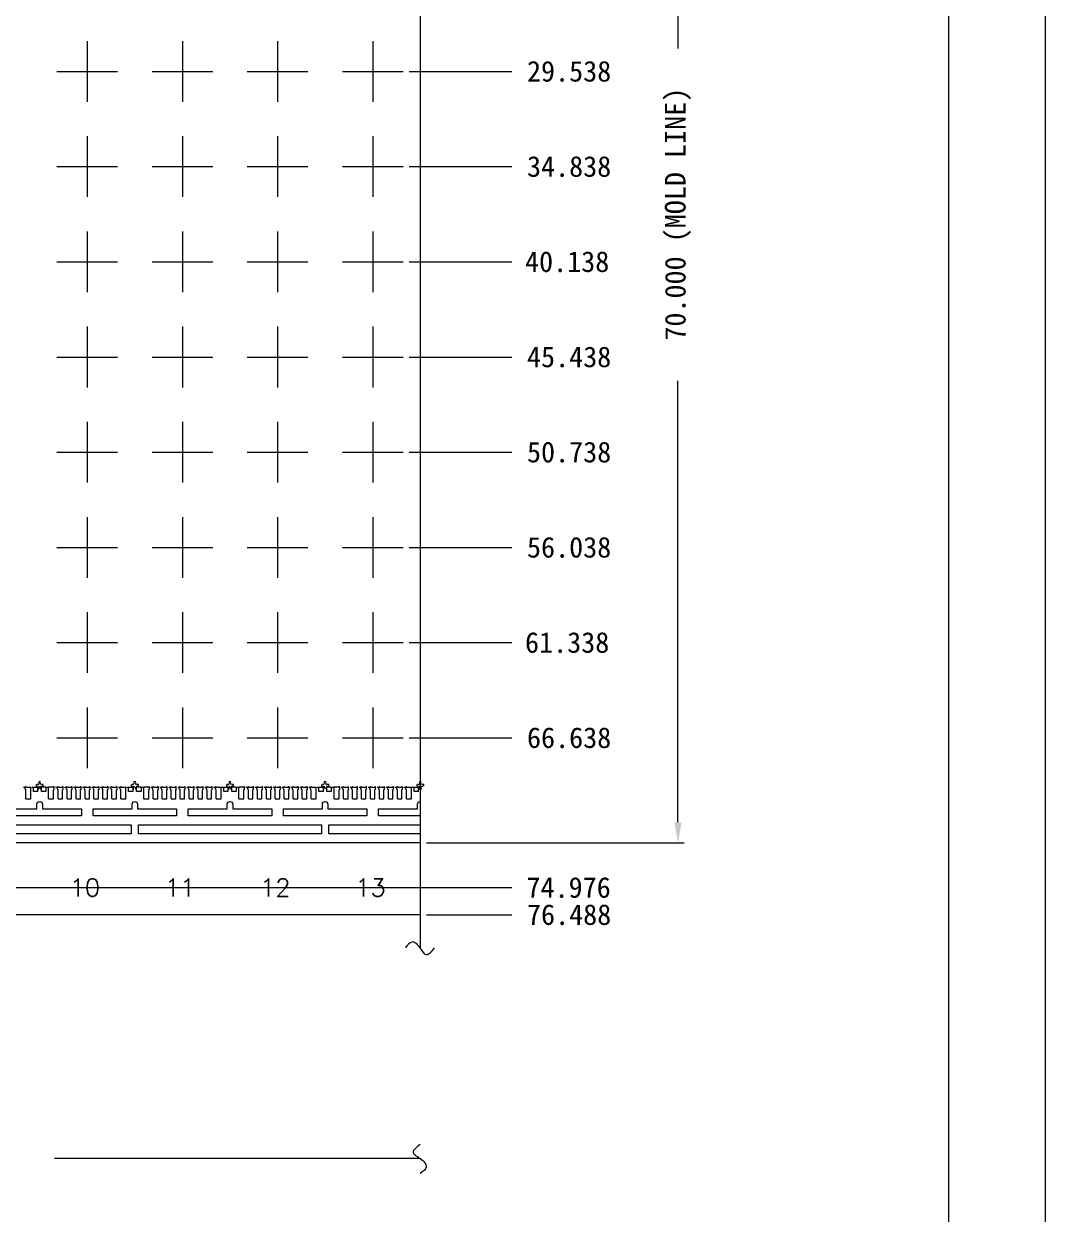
# Model space of a CAD drawing. Extents: x -6879 to 1236, y -1283 to -95.
# Drawn here: x -6740.9 to -6684, y -1161.2 to -1095 of the extents above; entities that cross this region are included whole.
import ezdxf

# ---------------------------------------------------------------- set-up
doc = ezdxf.new("R2010")
doc.units = 0
doc.header["$LTSCALE"] = 5
doc.header["$MEASUREMENT"] = 0
for name, pattern in [('0', [0]), ('CENTER', [2, 1.25, -0.25, 0.25, -0.25]), ('HIDDEN', [0.375, 0.25, -0.125])]:
    doc.linetypes.add(name, pattern=pattern)
for name, color, linetype in [('1', 7, 'CONTINUOUS'), ('1D', 4, 'CONTINUOUS'), ('\\M+5B1EA\\M+5D7A2', 4, '0'), ('\\M+5CDBC\\M+5B2E31\\M+5CAB5\\M+5CCE5', 7, 'CONTINUOUS')]:
    doc.layers.add(name, color=color, linetype=linetype)
doc.layers.add('center', color=1, linetype='CONTINUOUS', lineweight=18)
doc.styles.add('\\M+5CBCE\\M+5CCE5', font='SimSun.ttf')

msp = doc.modelspace()

# ---------------------------------------------------------------- linework, layer by layer
at = {"layer": '1', "lineweight": 5}
for p, q in [((-6740.8289, -1137.5635, -0.0291), (-6740.8289, -1137.4585, -0.0291)), ((-6740.8289, -1137.5635, -0.0291), (-6740.7939, -1137.6135, -0.0291)), ((-6740.7789, -1137.4585, -0.0291), (-6740.5139, -1137.4585, -0.0291)), ((-6740.5139, -1138.1135, -0.0291), (-6740.5139, -1137.4585, -0.0291)), ((-6740.3639, -1137.4585, -0.0291), (-6740.1139, -1137.4585, -0.0291)), ((-6740.1139, -1137.7085, -0.0291), (-6740.1139, -1137.4585, -0.0291)), ((-6739.9239, -1137.7085, -0.0291), (-6739.9239, -1137.4585, -0.0291)), ((-6739.6739, -1137.4585, -0.0291), (-6739.9239, -1137.4585, -0.0291)), ((-6739.5239, -1138.1135, -0.0291), (-6739.5239, -1137.4585, -0.0291)), ((-6739.2589, -1137.4585, -0.0291), (-6739.5239, -1137.4585, -0.0291)), ((-6739.2089, -1137.5635, -0.0291), (-6739.2439, -1137.6135, -0.0291)), ((-6739.2089, -1137.5635, -0.0291), (-6739.2089, -1137.4585, -0.0291)), ((-6739.0289, -1137.5635, -0.0291), (-6739.0289, -1137.4585, -0.0291)), ((-6739.0289, -1137.5635, -0.0291), (-6738.9939, -1137.6135, -0.0291)), ((-6738.9789, -1137.4585, -0.0291), (-6738.7589, -1137.4585, -0.0291)), ((-6738.7089, -1137.5635, -0.0291), (-6738.7439, -1137.6135, -0.0291)), ((-6738.7089, -1137.5635, -0.0291), (-6738.7089, -1137.4585, -0.0291)), ((-6738.5289, -1137.5635, -0.0291), (-6738.5289, -1137.4585, -0.0291)), ((-6738.5289, -1137.5635, -0.0291), (-6738.4939, -1137.6135, -0.0291)), ((-6738.4789, -1137.4585, -0.0291), (-6738.2589, -1137.4585, -0.0291)), ((-6738.2089, -1137.5635, -0.0291), (-6738.2439, -1137.6135, -0.0291)), ((-6738.2089, -1137.5635, -0.0291), (-6738.2089, -1137.4585, -0.0291)), ((-6738.0289, -1137.5635, -0.0291), (-6738.0289, -1137.4585, -0.0291)), ((-6738.0289, -1137.5635, -0.0291), (-6737.9939, -1137.6135, -0.0291)), ((-6737.9789, -1137.4585, -0.0291), (-6737.7589, -1137.4585, -0.0291)), ((-6737.7089, -1137.5635, -0.0291), (-6737.7439, -1137.6135, -0.0291)), ((-6737.7089, -1137.5635, -0.0291), (-6737.7089, -1137.4585, -0.0291)), ((-6737.5289, -1137.5635, -0.0291), (-6737.5289, -1137.4585, -0.0291)), ((-6737.5289, -1137.5635, -0.0291), (-6737.4939, -1137.6135, -0.0291)), ((-6737.4789, -1137.4585, -0.0291), (-6737.2589, -1137.4585, -0.0291)), ((-6737.2089, -1137.5635, -0.0291), (-6737.2439, -1137.6135, -0.0291)), ((-6737.2089, -1137.5635, -0.0291), (-6737.2089, -1137.4585, -0.0291)), ((-6737.0289, -1137.5635, -0.0291), (-6737.0289, -1137.4585, -0.0291)), ((-6737.0289, -1137.5635, -0.0291), (-6736.9939, -1137.6135, -0.0291)), ((-6736.9789, -1137.4585, -0.0291), (-6736.7589, -1137.4585, -0.0291)), ((-6736.7089, -1137.5635, -0.0291), (-6736.7439, -1137.6135, -0.0291)), ((-6736.7089, -1137.5635, -0.0291), (-6736.7089, -1137.4585, -0.0291)), ((-6736.5289, -1137.5635, -0.0291), (-6736.5289, -1137.4585, -0.0291)), ((-6736.5289, -1137.5635, -0.0291), (-6736.4939, -1137.6135, -0.0291)), ((-6736.4789, -1137.4585, -0.0291), (-6736.2589, -1137.4585, -0.0291)), ((-6736.2089, -1137.5635, -0.0291), (-6736.2439, -1137.6135, -0.0291)), ((-6736.2089, -1137.5635, -0.0291), (-6736.2089, -1137.4585, -0.0291)), ((-6736.0289, -1137.5635, -0.0291), (-6736.0289, -1137.4585, -0.0291)), ((-6736.0289, -1137.5635, -0.0291), (-6735.9939, -1137.6135, -0.0291)), ((-6735.9789, -1137.4585, -0.0291), (-6735.7589, -1137.4585, -0.0291)), ((-6735.7089, -1137.5635, -0.0291), (-6735.7439, -1137.6135, -0.0291)), ((-6735.7089, -1137.5635, -0.0291), (-6735.7089, -1137.4585, -0.0291)), ((-6735.5289, -1137.5635, -0.0291), (-6735.5289, -1137.4585, -0.0291)), ((-6735.5289, -1137.5635, -0.0291), (-6735.4939, -1137.6135, -0.0291)), ((-6735.4789, -1137.4585, -0.0291), (-6735.2139, -1137.4585, -0.0291)), ((-6735.2139, -1138.1135, -0.0291), (-6735.2139, -1137.4585, -0.0291)), ((-6735.0639, -1137.4585, -0.0291), (-6734.8139, -1137.4585, -0.0291)), ((-6734.8139, -1137.7085, -0.0291), (-6734.8139, -1137.4585, -0.0291)), ((-6734.6239, -1137.7085, -0.0291), (-6734.6239, -1137.4585, -0.0291)), ((-6734.3739, -1137.4585, -0.0291), (-6734.6239, -1137.4585, -0.0291)), ((-6734.2239, -1138.1135, -0.0291), (-6734.2239, -1137.4585, -0.0291)), ((-6733.9589, -1137.4585, -0.0291), (-6734.2239, -1137.4585, -0.0291)), ((-6733.9089, -1137.5635, -0.0291), (-6733.9439, -1137.6135, -0.0291)), ((-6733.9089, -1137.5635, -0.0291), (-6733.9089, -1137.4585, -0.0291)), ((-6733.7289, -1137.5635, -0.0291), (-6733.7289, -1137.4585, -0.0291)), ((-6733.7289, -1137.5635, -0.0291), (-6733.6939, -1137.6135, -0.0291)), ((-6733.6789, -1137.4585, -0.0291), (-6733.4589, -1137.4585, -0.0291)), ((-6733.4089, -1137.5635, -0.0291), (-6733.4439, -1137.6135, -0.0291)), ((-6733.4089, -1137.5635, -0.0291), (-6733.4089, -1137.4585, -0.0291)), ((-6733.2289, -1137.5635, -0.0291), (-6733.2289, -1137.4585, -0.0291)), ((-6733.2289, -1137.5635, -0.0291), (-6733.1939, -1137.6135, -0.0291)), ((-6733.1789, -1137.4585, -0.0291), (-6732.9589, -1137.4585, -0.0291)), ((-6732.9089, -1137.5635, -0.0291), (-6732.9439, -1137.6135, -0.0291)), ((-6732.9089, -1137.5635, -0.0291), (-6732.9089, -1137.4585, -0.0291)), ((-6732.7289, -1137.5635, -0.0291), (-6732.7289, -1137.4585, -0.0291)), ((-6732.7289, -1137.5635, -0.0291), (-6732.6939, -1137.6135, -0.0291)), ((-6732.6789, -1137.4585, -0.0291), (-6732.4589, -1137.4585, -0.0291)), ((-6732.4089, -1137.5635, -0.0291), (-6732.4439, -1137.6135, -0.0291)), ((-6732.4089, -1137.5635, -0.0291), (-6732.4089, -1137.4585, -0.0291)), ((-6732.2289, -1137.5635, -0.0291), (-6732.2289, -1137.4585, -0.0291)), ((-6732.2289, -1137.5635, -0.0291), (-6732.1939, -1137.6135, -0.0291)), ((-6732.1789, -1137.4585, -0.0291), (-6731.9589, -1137.4585, -0.0291)), ((-6731.9089, -1137.5635, -0.0291), (-6731.9439, -1137.6135, -0.0291)), ((-6731.9089, -1137.5635, -0.0291), (-6731.9089, -1137.4585, -0.0291)), ((-6731.7289, -1137.5635, -0.0291), (-6731.7289, -1137.4585, -0.0291)), ((-6731.7289, -1137.5635, -0.0291), (-6731.6939, -1137.6135, -0.0291)), ((-6731.6789, -1137.4585, -0.0291), (-6731.4589, -1137.4585, -0.0291)), ((-6731.4089, -1137.5635, -0.0291), (-6731.4439, -1137.6135, -0.0291)), ((-6731.4089, -1137.5635, -0.0291), (-6731.4089, -1137.4585, -0.0291)), ((-6731.2289, -1137.5635, -0.0291), (-6731.2289, -1137.4585, -0.0291)), ((-6731.2289, -1137.5635, -0.0291), (-6731.1939, -1137.6135, -0.0291)), ((-6731.1789, -1137.4585, -0.0291), (-6730.9589, -1137.4585, -0.0291)), ((-6730.9089, -1137.5635, -0.0291), (-6730.9439, -1137.6135, -0.0291)), ((-6730.9089, -1137.5635, -0.0291), (-6730.9089, -1137.4585, -0.0291)), ((-6730.7289, -1137.5635, -0.0291), (-6730.7289, -1137.4585, -0.0291)), ((-6730.7289, -1137.5635, -0.0291), (-6730.6939, -1137.6135, -0.0291)), ((-6730.6789, -1137.4585, -0.0291), (-6730.4589, -1137.4585, -0.0291)), ((-6730.4089, -1137.5635, -0.0291), (-6730.4439, -1137.6135, -0.0291)), ((-6730.4089, -1137.5635, -0.0291), (-6730.4089, -1137.4585, -0.0291)), ((-6730.2289, -1137.5635, -0.0291), (-6730.2289, -1137.4585, -0.0291)), ((-6730.2289, -1137.5635, -0.0291), (-6730.1939, -1137.6135, -0.0291)), ((-6730.1789, -1137.4585, -0.0291), (-6729.9139, -1137.4585, -0.0291)), ((-6729.9139, -1138.1135, -0.0291), (-6729.9139, -1137.4585, -0.0291)), ((-6729.7639, -1137.4585, -0.0291), (-6729.5139, -1137.4585, -0.0291)), ((-6729.5139, -1137.7085, -0.0291), (-6729.5139, -1137.4585, -0.0291)), ((-6729.3239, -1137.7085, -0.0291), (-6729.3239, -1137.4585, -0.0291)), ((-6729.0739, -1137.4585, -0.0291), (-6729.3239, -1137.4585, -0.0291)), ((-6728.9239, -1138.1135, -0.0291), (-6728.9239, -1137.4585, -0.0291)), ((-6728.6589, -1137.4585, -0.0291), (-6728.9239, -1137.4585, -0.0291)), ((-6728.6089, -1137.5635, -0.0291), (-6728.6439, -1137.6135, -0.0291)), ((-6728.6089, -1137.5635, -0.0291), (-6728.6089, -1137.4585, -0.0291)), ((-6728.4289, -1137.5635, -0.0291), (-6728.4289, -1137.4585, -0.0291)), ((-6728.4289, -1137.5635, -0.0291), (-6728.3939, -1137.6135, -0.0291)), ((-6728.3789, -1137.4585, -0.0291), (-6728.1589, -1137.4585, -0.0291)), ((-6728.1089, -1137.5635, -0.0291), (-6728.1439, -1137.6135, -0.0291)), ((-6728.1089, -1137.5635, -0.0291), (-6728.1089, -1137.4585, -0.0291)), ((-6727.9289, -1137.5635, -0.0291), (-6727.9289, -1137.4585, -0.0291)), ((-6727.9289, -1137.5635, -0.0291), (-6727.8939, -1137.6135, -0.0291)), ((-6727.8789, -1137.4585, -0.0291), (-6727.6589, -1137.4585, -0.0291)), ((-6727.6089, -1137.5635, -0.0291), (-6727.6439, -1137.6135, -0.0291)), ((-6727.6089, -1137.5635, -0.0291), (-6727.6089, -1137.4585, -0.0291)), ((-6727.4289, -1137.5635, -0.0291), (-6727.4289, -1137.4585, -0.0291)), ((-6727.4289, -1137.5635, -0.0291), (-6727.3939, -1137.6135, -0.0291)), ((-6727.3789, -1137.4585, -0.0291), (-6727.1589, -1137.4585, -0.0291)), ((-6727.1089, -1137.5635, -0.0291), (-6727.1439, -1137.6135, -0.0291)), ((-6727.1089, -1137.5635, -0.0291), (-6727.1089, -1137.4585, -0.0291)), ((-6726.9289, -1137.5635, -0.0291), (-6726.9289, -1137.4585, -0.0291)), ((-6726.9289, -1137.5635, -0.0291), (-6726.8939, -1137.6135, -0.0291)), ((-6726.8789, -1137.4585, -0.0291), (-6726.6589, -1137.4585, -0.0291)), ((-6726.6089, -1137.5635, -0.0291), (-6726.6439, -1137.6135, -0.0291)), ((-6726.6089, -1137.5635, -0.0291), (-6726.6089, -1137.4585, -0.0291)), ((-6726.4289, -1137.5635, -0.0291), (-6726.4289, -1137.4585, -0.0291)), ((-6726.4289, -1137.5635, -0.0291), (-6726.3939, -1137.6135, -0.0291)), ((-6726.3789, -1137.4585, -0.0291), (-6726.1589, -1137.4585, -0.0291)), ((-6726.1089, -1137.5635, -0.0291), (-6726.1439, -1137.6135, -0.0291)), ((-6726.1089, -1137.5635, -0.0291), (-6726.1089, -1137.4585, -0.0291)), ((-6725.9289, -1137.5635, -0.0291), (-6725.9289, -1137.4585, -0.0291)), ((-6725.9289, -1137.5635, -0.0291), (-6725.8939, -1137.6135, -0.0291)), ((-6725.8789, -1137.4585, -0.0291), (-6725.6589, -1137.4585, -0.0291)), ((-6725.6089, -1137.5635, -0.0291), (-6725.6439, -1137.6135, -0.0291)), ((-6725.6089, -1137.5635, -0.0291), (-6725.6089, -1137.4585, -0.0291)), ((-6725.4289, -1137.5635, -0.0291), (-6725.4289, -1137.4585, -0.0291)), ((-6725.4289, -1137.5635, -0.0291), (-6725.3939, -1137.6135, -0.0291)), ((-6725.3789, -1137.4585, -0.0291), (-6725.1589, -1137.4585, -0.0291)), ((-6725.1089, -1137.5635, -0.0291), (-6725.1439, -1137.6135, -0.0291)), ((-6725.1089, -1137.5635, -0.0291), (-6725.1089, -1137.4585, -0.0291)), ((-6724.9289, -1137.5635, -0.0291), (-6724.9289, -1137.4585, -0.0291)), ((-6724.9289, -1137.5635, -0.0291), (-6724.8939, -1137.6135, -0.0291)), ((-6724.8789, -1137.4585, -0.0291), (-6724.6139, -1137.4585, -0.0291)), ((-6724.6139, -1138.1135, -0.0291), (-6724.6139, -1137.4585, -0.0291)), ((-6724.4639, -1137.4585, -0.0291), (-6724.2139, -1137.4585, -0.0291)), ((-6724.2139, -1137.7085, -0.0291), (-6724.2139, -1137.4585, -0.0291)), ((-6724.0239, -1137.7085, -0.0291), (-6724.0239, -1137.4585, -0.0291)), ((-6723.7739, -1137.4585, -0.0291), (-6724.0239, -1137.4585, -0.0291)), ((-6723.6239, -1138.1135, -0.0291), (-6723.6239, -1137.4585, -0.0291)), ((-6723.3589, -1137.4585, -0.0291), (-6723.6239, -1137.4585, -0.0291)), ((-6723.3089, -1137.5635, -0.0291), (-6723.3439, -1137.6135, -0.0291)), ((-6723.3089, -1137.5635, -0.0291), (-6723.3089, -1137.4585, -0.0291)), ((-6723.1289, -1137.5635, -0.0291), (-6723.1289, -1137.4585, -0.0291)), ((-6723.1289, -1137.5635, -0.0291), (-6723.0939, -1137.6135, -0.0291)), ((-6723.0789, -1137.4585, -0.0291), (-6722.8589, -1137.4585, -0.0291)), ((-6722.8089, -1137.5635, -0.0291), (-6722.8439, -1137.6135, -0.0291)), ((-6722.8089, -1137.5635, -0.0291), (-6722.8089, -1137.4585, -0.0291)), ((-6722.6289, -1137.5635, -0.0291), (-6722.6289, -1137.4585, -0.0291)), ((-6722.6289, -1137.5635, -0.0291), (-6722.5939, -1137.6135, -0.0291)), ((-6722.5789, -1137.4585, -0.0291), (-6722.3589, -1137.4585, -0.0291)), ((-6722.3089, -1137.5635, -0.0291), (-6722.3439, -1137.6135, -0.0291)), ((-6722.3089, -1137.5635, -0.0291), (-6722.3089, -1137.4585, -0.0291)), ((-6722.1289, -1137.5635, -0.0291), (-6722.1289, -1137.4585, -0.0291)), ((-6722.1289, -1137.5635, -0.0291), (-6722.0939, -1137.6135, -0.0291)), ((-6722.0789, -1137.4585, -0.0291), (-6721.8589, -1137.4585, -0.0291)), ((-6721.8089, -1137.5635, -0.0291), (-6721.8439, -1137.6135, -0.0291)), ((-6721.8089, -1137.5635, -0.0291), (-6721.8089, -1137.4585, -0.0291)), ((-6721.6289, -1137.5635, -0.0291), (-6721.6289, -1137.4585, -0.0291)), ((-6721.6289, -1137.5635, -0.0291), (-6721.5939, -1137.6135, -0.0291)), ((-6721.5789, -1137.4585, -0.0291), (-6721.3589, -1137.4585, -0.0291)), ((-6721.3089, -1137.5635, -0.0291), (-6721.3439, -1137.6135, -0.0291)), ((-6721.3089, -1137.5635, -0.0291), (-6721.3089, -1137.4585, -0.0291)), ((-6721.1289, -1137.5635, -0.0291), (-6721.1289, -1137.4585, -0.0291)), ((-6721.1289, -1137.5635, -0.0291), (-6721.0939, -1137.6135, -0.0291)), ((-6721.0789, -1137.4585, -0.0291), (-6720.8589, -1137.4585, -0.0291)), ((-6720.8089, -1137.5635, -0.0291), (-6720.8439, -1137.6135, -0.0291)), ((-6720.8089, -1137.5635, -0.0291), (-6720.8089, -1137.4585, -0.0291)), ((-6720.6289, -1137.5635, -0.0291), (-6720.6289, -1137.4585, -0.0291)), ((-6720.6289, -1137.5635, -0.0291), (-6720.5939, -1137.6135, -0.0291)), ((-6720.5789, -1137.4585, -0.0291), (-6720.3589, -1137.4585, -0.0291)), ((-6720.3089, -1137.5635, -0.0291), (-6720.3439, -1137.6135, -0.0291)), ((-6720.3089, -1137.5635, -0.0291), (-6720.3089, -1137.4585, -0.0291)), ((-6720.1289, -1137.5635, -0.0291), (-6720.1289, -1137.4585, -0.0291)), ((-6720.1289, -1137.5635, -0.0291), (-6720.0939, -1137.6135, -0.0291)), ((-6720.0789, -1137.4585, -0.0291), (-6719.8589, -1137.4585, -0.0291)), ((-6719.8089, -1137.5635, -0.0291), (-6719.8439, -1137.6135, -0.0291)), ((-6719.8089, -1137.5635, -0.0291), (-6719.8089, -1137.4585, -0.0291)), ((-6719.6289, -1137.5635, -0.0291), (-6719.6289, -1137.4585, -0.0291)), ((-6719.6289, -1137.5635, -0.0291), (-6719.5939, -1137.6135, -0.0291)), ((-6719.5789, -1137.4585, -0.0291), (-6719.3139, -1137.4585, -0.0291)), ((-6719.3139, -1138.1135, -0.0291), (-6719.3139, -1137.4585, -0.0291)), ((-6719.1639, -1137.4585, -0.0291), (-6718.9139, -1137.4585, -0.0291)), ((-6718.9139, -1137.7085, -0.0291), (-6718.9139, -1137.4585, -0.0291))]:
    msp.add_line(p, q, dxfattribs=at)
at = {"layer": '1', "color": 7, "lineweight": 5}
for p, q in [((-6740.7939, -1138.1135, -0.0291), (-6740.7939, -1137.6135, -0.0291)), ((-6739.2439, -1138.1135, -0.0291), (-6739.2439, -1137.6135, -0.0291)), ((-6738.9939, -1138.1135, -0.0291), (-6738.9939, -1137.6135, -0.0291)), ((-6738.7439, -1138.1135, -0.0291), (-6738.7439, -1137.6135, -0.0291)), ((-6738.4939, -1138.1135, -0.0291), (-6738.4939, -1137.6135, -0.0291)), ((-6738.2439, -1138.1135, -0.0291), (-6738.2439, -1137.6135, -0.0291)), ((-6737.9939, -1138.1135, -0.0291), (-6737.9939, -1137.6135, -0.0291)), ((-6737.7439, -1138.1135, -0.0291), (-6737.7439, -1137.6135, -0.0291)), ((-6737.4939, -1138.1135, -0.0291), (-6737.4939, -1137.6135, -0.0291)), ((-6737.2439, -1138.1135, -0.0291), (-6737.2439, -1137.6135, -0.0291)), ((-6736.9939, -1138.1135, -0.0291), (-6736.9939, -1137.6135, -0.0291)), ((-6736.7439, -1138.1135, -0.0291), (-6736.7439, -1137.6135, -0.0291)), ((-6736.4939, -1138.1135, -0.0291), (-6736.4939, -1137.6135, -0.0291)), ((-6736.2439, -1138.1135, -0.0291), (-6736.2439, -1137.6135, -0.0291)), ((-6735.9939, -1138.1135, -0.0291), (-6735.9939, -1137.6135, -0.0291)), ((-6735.7439, -1138.1135, -0.0291), (-6735.7439, -1137.6135, -0.0291)), ((-6735.4939, -1138.1135, -0.0291), (-6735.4939, -1137.6135, -0.0291)), ((-6733.9439, -1138.1135, -0.0291), (-6733.9439, -1137.6135, -0.0291)), ((-6733.6939, -1138.1135, -0.0291), (-6733.6939, -1137.6135, -0.0291)), ((-6733.4439, -1138.1135, -0.0291), (-6733.4439, -1137.6135, -0.0291)), ((-6733.1939, -1138.1135, -0.0291), (-6733.1939, -1137.6135, -0.0291)), ((-6732.9439, -1138.1135, -0.0291), (-6732.9439, -1137.6135, -0.0291)), ((-6732.6939, -1138.1135, -0.0291), (-6732.6939, -1137.6135, -0.0291)), ((-6732.4439, -1138.1135, -0.0291), (-6732.4439, -1137.6135, -0.0291)), ((-6732.1939, -1138.1135, -0.0291), (-6732.1939, -1137.6135, -0.0291)), ((-6731.9439, -1138.1135, -0.0291), (-6731.9439, -1137.6135, -0.0291)), ((-6731.6939, -1138.1135, -0.0291), (-6731.6939, -1137.6135, -0.0291)), ((-6731.4439, -1138.1135, -0.0291), (-6731.4439, -1137.6135, -0.0291)), ((-6731.1939, -1138.1135, -0.0291), (-6731.1939, -1137.6135, -0.0291)), ((-6730.9439, -1138.1135, -0.0291), (-6730.9439, -1137.6135, -0.0291)), ((-6730.6939, -1138.1135, -0.0291), (-6730.6939, -1137.6135, -0.0291)), ((-6730.4439, -1138.1135, -0.0291), (-6730.4439, -1137.6135, -0.0291)), ((-6730.1939, -1138.1135, -0.0291), (-6730.1939, -1137.6135, -0.0291)), ((-6728.6439, -1138.1135, -0.0291), (-6728.6439, -1137.6135, -0.0291)), ((-6728.3939, -1138.1135, -0.0291), (-6728.3939, -1137.6135, -0.0291)), ((-6728.1439, -1138.1135, -0.0291), (-6728.1439, -1137.6135, -0.0291)), ((-6727.8939, -1138.1135, -0.0291), (-6727.8939, -1137.6135, -0.0291)), ((-6727.6439, -1138.1135, -0.0291), (-6727.6439, -1137.6135, -0.0291)), ((-6727.3939, -1138.1135, -0.0291), (-6727.3939, -1137.6135, -0.0291)), ((-6727.1439, -1138.1135, -0.0291), (-6727.1439, -1137.6135, -0.0291)), ((-6726.8939, -1138.1135, -0.0291), (-6726.8939, -1137.6135, -0.0291)), ((-6726.6439, -1138.1135, -0.0291), (-6726.6439, -1137.6135, -0.0291)), ((-6726.3939, -1138.1135, -0.0291), (-6726.3939, -1137.6135, -0.0291)), ((-6726.1439, -1138.1135, -0.0291), (-6726.1439, -1137.6135, -0.0291)), ((-6725.8939, -1138.1135, -0.0291), (-6725.8939, -1137.6135, -0.0291)), ((-6725.6439, -1138.1135, -0.0291), (-6725.6439, -1137.6135, -0.0291)), ((-6725.3939, -1138.1135, -0.0291), (-6725.3939, -1137.6135, -0.0291)), ((-6725.1439, -1138.1135, -0.0291), (-6725.1439, -1137.6135, -0.0291)), ((-6724.8939, -1138.1135, -0.0291), (-6724.8939, -1137.6135, -0.0291)), ((-6723.3439, -1138.1135, -0.0291), (-6723.3439, -1137.6135, -0.0291)), ((-6723.0939, -1138.1135, -0.0291), (-6723.0939, -1137.6135, -0.0291)), ((-6722.8439, -1138.1135, -0.0291), (-6722.8439, -1137.6135, -0.0291)), ((-6722.5939, -1138.1135, -0.0291), (-6722.5939, -1137.6135, -0.0291)), ((-6722.3439, -1138.1135, -0.0291), (-6722.3439, -1137.6135, -0.0291)), ((-6722.0939, -1138.1135, -0.0291), (-6722.0939, -1137.6135, -0.0291)), ((-6721.8439, -1138.1135, -0.0291), (-6721.8439, -1137.6135, -0.0291)), ((-6721.5939, -1138.1135, -0.0291), (-6721.5939, -1137.6135, -0.0291)), ((-6721.3439, -1138.1135, -0.0291), (-6721.3439, -1137.6135, -0.0291)), ((-6721.0939, -1138.1135, -0.0291), (-6721.0939, -1137.6135, -0.0291)), ((-6720.8439, -1138.1135, -0.0291), (-6720.8439, -1137.6135, -0.0291)), ((-6720.5939, -1138.1135, -0.0291), (-6720.5939, -1137.6135, -0.0291)), ((-6720.3439, -1138.1135, -0.0291), (-6720.3439, -1137.6135, -0.0291)), ((-6720.0939, -1138.1135, -0.0291), (-6720.0939, -1137.6135, -0.0291)), ((-6719.8439, -1138.1135, -0.0291), (-6719.8439, -1137.6135, -0.0291)), ((-6719.5939, -1138.1135, -0.0291), (-6719.5939, -1137.6135, -0.0291)), ((-6740.7939, -1138.1135, -0.0291), (-6740.5139, -1138.1135, -0.0291)), ((-6739.5239, -1138.1135, -0.0291), (-6739.2439, -1138.1135, -0.0291)), ((-6738.9939, -1138.1135, -0.0291), (-6738.7439, -1138.1135, -0.0291)), ((-6738.4939, -1138.1135, -0.0291), (-6738.2439, -1138.1135, -0.0291)), ((-6737.9939, -1138.1135, -0.0291), (-6737.7439, -1138.1135, -0.0291)), ((-6737.4939, -1138.1135, -0.0291), (-6737.2439, -1138.1135, -0.0291)), ((-6736.9939, -1138.1135, -0.0291), (-6736.7439, -1138.1135, -0.0291)), ((-6736.4939, -1138.1135, -0.0291), (-6736.2439, -1138.1135, -0.0291)), ((-6735.9939, -1138.1135, -0.0291), (-6735.7439, -1138.1135, -0.0291)), ((-6735.4939, -1138.1135, -0.0291), (-6735.2139, -1138.1135, -0.0291)), ((-6734.2239, -1138.1135, -0.0291), (-6733.9439, -1138.1135, -0.0291)), ((-6733.6939, -1138.1135, -0.0291), (-6733.4439, -1138.1135, -0.0291)), ((-6733.1939, -1138.1135, -0.0291), (-6732.9439, -1138.1135, -0.0291)), ((-6732.6939, -1138.1135, -0.0291), (-6732.4439, -1138.1135, -0.0291)), ((-6732.1939, -1138.1135, -0.0291), (-6731.9439, -1138.1135, -0.0291)), ((-6731.6939, -1138.1135, -0.0291), (-6731.4439, -1138.1135, -0.0291)), ((-6731.1939, -1138.1135, -0.0291), (-6730.9439, -1138.1135, -0.0291)), ((-6730.6939, -1138.1135, -0.0291), (-6730.4439, -1138.1135, -0.0291)), ((-6730.1939, -1138.1135, -0.0291), (-6729.9139, -1138.1135, -0.0291)), ((-6728.9239, -1138.1135, -0.0291), (-6728.6439, -1138.1135, -0.0291)), ((-6728.3939, -1138.1135, -0.0291), (-6728.1439, -1138.1135, -0.0291)), ((-6727.8939, -1138.1135, -0.0291), (-6727.6439, -1138.1135, -0.0291)), ((-6727.3939, -1138.1135, -0.0291), (-6727.1439, -1138.1135, -0.0291)), ((-6726.8939, -1138.1135, -0.0291), (-6726.6439, -1138.1135, -0.0291)), ((-6726.3939, -1138.1135, -0.0291), (-6726.1439, -1138.1135, -0.0291)), ((-6725.8939, -1138.1135, -0.0291), (-6725.6439, -1138.1135, -0.0291)), ((-6725.3939, -1138.1135, -0.0291), (-6725.1439, -1138.1135, -0.0291)), ((-6724.8939, -1138.1135, -0.0291), (-6724.6139, -1138.1135, -0.0291)), ((-6723.6239, -1138.1135, -0.0291), (-6723.3439, -1138.1135, -0.0291)), ((-6723.0939, -1138.1135, -0.0291), (-6722.8439, -1138.1135, -0.0291)), ((-6722.5939, -1138.1135, -0.0291), (-6722.3439, -1138.1135, -0.0291)), ((-6722.0939, -1138.1135, -0.0291), (-6721.8439, -1138.1135, -0.0291)), ((-6721.5939, -1138.1135, -0.0291), (-6721.3439, -1138.1135, -0.0291)), ((-6721.0939, -1138.1135, -0.0291), (-6720.8439, -1138.1135, -0.0291)), ((-6720.5939, -1138.1135, -0.0291), (-6720.3439, -1138.1135, -0.0291)), ((-6720.0939, -1138.1135, -0.0291), (-6719.8439, -1138.1135, -0.0291)), ((-6719.5939, -1138.1135, -0.0291), (-6719.3139, -1138.1135, -0.0291))]:
    msp.add_line(p, q, dxfattribs=at)
at = {"layer": '1', "color": 1, "lineweight": 5, "elevation": -0.0291}
msp.add_lwpolyline([(-6718.8189, -1144.5635), (-6794.3189, -1144.5635), (-6795.3189, -1143.5635), (-6795.3189, -1133.0635), (-6794.7189, -1133.0635, 0.4142136), (-6794.3189, -1132.6635), (-6794.3189, -1113.4635, 0.4142136), (-6794.7189, -1113.0635), (-6795.3189, -1113.0635), (-6795.3189, -1098.0635), (-6794.7189, -1098.0635, 0.4142136), (-6794.3189, -1097.6635), (-6794.3189, -1078.4635, 0.4142136), (-6794.7189, -1078.0635), (-6795.3189, -1078.0635), (-6795.3189, -1067.5635), (-6794.3189, -1066.5635), (-6718.8189, -1066.5635)], format="xyb", dxfattribs=at)
at = {"layer": '1', "lineweight": 5, "elevation": -0.0291}
for points in [[(-6740.1139, -1137.7085), (-6740.3639, -1137.7085), (-6740.3639, -1137.4585)], [(-6739.6739, -1137.4585), (-6739.6739, -1137.7085), (-6739.9239, -1137.7085)], [(-6734.8139, -1137.7085), (-6735.0639, -1137.7085), (-6735.0639, -1137.4585)], [(-6734.3739, -1137.4585), (-6734.3739, -1137.7085), (-6734.6239, -1137.7085)], [(-6729.5139, -1137.7085), (-6729.7639, -1137.7085), (-6729.7639, -1137.4585)], [(-6729.0739, -1137.4585), (-6729.0739, -1137.7085), (-6729.3239, -1137.7085)], [(-6724.2139, -1137.7085), (-6724.4639, -1137.7085), (-6724.4639, -1137.4585)], [(-6723.7739, -1137.4585), (-6723.7739, -1137.7085), (-6724.0239, -1137.7085)], [(-6718.9139, -1137.7085), (-6719.1639, -1137.7085), (-6719.1639, -1137.4585)], [(-6718.8189, -1140.0635), (-6723.9189, -1140.0635), (-6723.9189, -1139.5635), (-6718.8189, -1139.5635)]]:
    msp.add_lwpolyline(points, dxfattribs=at)
for points in [[(-6740.1689, -1138.4085, -1), (-6739.8689, -1138.4085), (-6739.8689, -1138.6635), (-6737.6939, -1138.6635), (-6737.6939, -1139.0635), (-6742.3439, -1139.0635), (-6742.3439, -1138.6635), (-6740.1689, -1138.6635)], [(-6734.8689, -1138.4085, -1), (-6734.5689, -1138.4085), (-6734.5689, -1138.6635), (-6732.3939, -1138.6635), (-6732.3939, -1139.0635), (-6737.0439, -1139.0635), (-6737.0439, -1138.6635), (-6734.8689, -1138.6635)], [(-6729.5689, -1138.4085, -1), (-6729.2689, -1138.4085), (-6729.2689, -1138.6635), (-6727.0939, -1138.6635), (-6727.0939, -1139.0635), (-6731.7439, -1139.0635), (-6731.7439, -1138.6635), (-6729.5689, -1138.6635)], [(-6724.2689, -1138.4085, -1), (-6723.9689, -1138.4085), (-6723.9689, -1138.6635), (-6721.7939, -1138.6635), (-6721.7939, -1139.0635), (-6726.4439, -1139.0635), (-6726.4439, -1138.6635), (-6724.2689, -1138.6635)]]:
    msp.add_lwpolyline(points, format="xyb", close=True, dxfattribs=at)
msp.add_lwpolyline([(-6718.8189, -1139.0635), (-6721.1439, -1139.0635), (-6721.1439, -1138.6635), (-6718.9689, -1138.6635), (-6718.9689, -1138.4085, -0.4142136), (-6718.8189, -1138.2585, -0.4142136)], format="xyb", dxfattribs=at)
for points in [[(-6745.1189, -1139.5635), (-6734.9189, -1139.5635), (-6734.9189, -1140.0635), (-6745.1189, -1140.0635)], [(-6734.5189, -1139.5635), (-6724.3189, -1139.5635), (-6724.3189, -1140.0635), (-6734.5189, -1140.0635)]]:
    msp.add_lwpolyline(points, close=True, dxfattribs=at)
at = {"layer": '1', "lineweight": 5}
for centre in [(-6740.8039, -1137.4585, -0.0291), (-6739.2339, -1137.4585, -0.0291), (-6739.0039, -1137.4585, -0.0291), (-6738.7339, -1137.4585, -0.0291), (-6738.5039, -1137.4585, -0.0291), (-6738.2339, -1137.4585, -0.0291), (-6738.0039, -1137.4585, -0.0291), (-6737.7339, -1137.4585, -0.0291), (-6737.5039, -1137.4585, -0.0291), (-6737.2339, -1137.4585, -0.0291), (-6737.0039, -1137.4585, -0.0291), (-6736.7339, -1137.4585, -0.0291), (-6736.5039, -1137.4585, -0.0291), (-6736.2339, -1137.4585, -0.0291), (-6736.0039, -1137.4585, -0.0291), (-6735.7339, -1137.4585, -0.0291), (-6735.5039, -1137.4585, -0.0291), (-6733.9339, -1137.4585, -0.0291), (-6733.7039, -1137.4585, -0.0291), (-6733.4339, -1137.4585, -0.0291), (-6733.2039, -1137.4585, -0.0291), (-6732.9339, -1137.4585, -0.0291), (-6732.7039, -1137.4585, -0.0291), (-6732.4339, -1137.4585, -0.0291), (-6732.2039, -1137.4585, -0.0291), (-6731.9339, -1137.4585, -0.0291), (-6731.7039, -1137.4585, -0.0291), (-6731.4339, -1137.4585, -0.0291), (-6731.2039, -1137.4585, -0.0291), (-6730.9339, -1137.4585, -0.0291), (-6730.7039, -1137.4585, -0.0291), (-6730.4339, -1137.4585, -0.0291), (-6730.2039, -1137.4585, -0.0291), (-6728.6339, -1137.4585, -0.0291), (-6728.4039, -1137.4585, -0.0291), (-6728.1339, -1137.4585, -0.0291), (-6727.9039, -1137.4585, -0.0291), (-6727.6339, -1137.4585, -0.0291), (-6727.4039, -1137.4585, -0.0291), (-6727.1339, -1137.4585, -0.0291), (-6726.9039, -1137.4585, -0.0291), (-6726.6339, -1137.4585, -0.0291), (-6726.4039, -1137.4585, -0.0291), (-6726.1339, -1137.4585, -0.0291), (-6725.9039, -1137.4585, -0.0291), (-6725.6339, -1137.4585, -0.0291), (-6725.4039, -1137.4585, -0.0291), (-6725.1339, -1137.4585, -0.0291), (-6724.9039, -1137.4585, -0.0291), (-6723.3339, -1137.4585, -0.0291), (-6723.1039, -1137.4585, -0.0291), (-6722.8339, -1137.4585, -0.0291), (-6722.6039, -1137.4585, -0.0291), (-6722.3339, -1137.4585, -0.0291), (-6722.1039, -1137.4585, -0.0291), (-6721.8339, -1137.4585, -0.0291), (-6721.6039, -1137.4585, -0.0291), (-6721.3339, -1137.4585, -0.0291), (-6721.1039, -1137.4585, -0.0291), (-6720.8339, -1137.4585, -0.0291), (-6720.6039, -1137.4585, -0.0291), (-6720.3339, -1137.4585, -0.0291), (-6720.1039, -1137.4585, -0.0291), (-6719.8339, -1137.4585, -0.0291), (-6719.6039, -1137.4585, -0.0291)]:
    msp.add_arc(centre, 0.025, 360, 180, dxfattribs=at)
at = {"layer": '1D', "color": 6, "lineweight": 5}
msp.add_line((-6718.8189, -1065.1563, -0.0291), (-6718.8189, -1146.4043, -0.0291), dxfattribs=at)
at = {"layer": '1D', "linetype": 'HIDDEN', "lineweight": 5, "ltscale": 0.02}
for p, q in [((-6740.8289, -1137.4835, -0.0291), (-6741.0089, -1137.4835, -0.0291)), ((-6740.3639, -1137.4835, -0.0291), (-6740.5139, -1137.4835, -0.0291)), ((-6739.5239, -1137.4835, -0.0291), (-6739.6739, -1137.4835, -0.0291)), ((-6739.0289, -1137.4835, -0.0291), (-6739.2089, -1137.4835, -0.0291)), ((-6738.5289, -1137.4835, -0.0291), (-6738.7089, -1137.4835, -0.0291)), ((-6738.0289, -1137.4835, -0.0291), (-6738.2089, -1137.4835, -0.0291)), ((-6737.5289, -1137.4835, -0.0291), (-6737.7089, -1137.4835, -0.0291)), ((-6737.0289, -1137.4835, -0.0291), (-6737.2089, -1137.4835, -0.0291)), ((-6736.5289, -1137.4835, -0.0291), (-6736.7089, -1137.4835, -0.0291)), ((-6736.0289, -1137.4835, -0.0291), (-6736.2089, -1137.4835, -0.0291)), ((-6735.5289, -1137.4835, -0.0291), (-6735.7089, -1137.4835, -0.0291)), ((-6735.0639, -1137.4835, -0.0291), (-6735.2139, -1137.4835, -0.0291)), ((-6734.2239, -1137.4835, -0.0291), (-6734.3739, -1137.4835, -0.0291)), ((-6733.7289, -1137.4835, -0.0291), (-6733.9089, -1137.4835, -0.0291)), ((-6733.2289, -1137.4835, -0.0291), (-6733.4089, -1137.4835, -0.0291)), ((-6732.7289, -1137.4835, -0.0291), (-6732.9089, -1137.4835, -0.0291)), ((-6732.2289, -1137.4835, -0.0291), (-6732.4089, -1137.4835, -0.0291)), ((-6731.7289, -1137.4835, -0.0291), (-6731.9089, -1137.4835, -0.0291)), ((-6731.2289, -1137.4835, -0.0291), (-6731.4089, -1137.4835, -0.0291)), ((-6730.7289, -1137.4835, -0.0291), (-6730.9089, -1137.4835, -0.0291)), ((-6730.2289, -1137.4835, -0.0291), (-6730.4089, -1137.4835, -0.0291)), ((-6729.7639, -1137.4835, -0.0291), (-6729.9139, -1137.4835, -0.0291)), ((-6728.9239, -1137.4835, -0.0291), (-6729.0739, -1137.4835, -0.0291)), ((-6728.4289, -1137.4835, -0.0291), (-6728.6089, -1137.4835, -0.0291)), ((-6727.9289, -1137.4835, -0.0291), (-6728.1089, -1137.4835, -0.0291)), ((-6727.4289, -1137.4835, -0.0291), (-6727.6089, -1137.4835, -0.0291)), ((-6726.9289, -1137.4835, -0.0291), (-6727.1089, -1137.4835, -0.0291)), ((-6726.4289, -1137.4835, -0.0291), (-6726.6089, -1137.4835, -0.0291)), ((-6725.9289, -1137.4835, -0.0291), (-6726.1089, -1137.4835, -0.0291)), ((-6725.4289, -1137.4835, -0.0291), (-6725.6089, -1137.4835, -0.0291)), ((-6724.9289, -1137.4835, -0.0291), (-6725.1089, -1137.4835, -0.0291)), ((-6724.4639, -1137.4835, -0.0291), (-6724.6139, -1137.4835, -0.0291)), ((-6723.6239, -1137.4835, -0.0291), (-6723.7739, -1137.4835, -0.0291)), ((-6723.1289, -1137.4835, -0.0291), (-6723.3089, -1137.4835, -0.0291)), ((-6722.6289, -1137.4835, -0.0291), (-6722.8089, -1137.4835, -0.0291)), ((-6722.1289, -1137.4835, -0.0291), (-6722.3089, -1137.4835, -0.0291)), ((-6721.6289, -1137.4835, -0.0291), (-6721.8089, -1137.4835, -0.0291)), ((-6721.1289, -1137.4835, -0.0291), (-6721.3089, -1137.4835, -0.0291)), ((-6720.6289, -1137.4835, -0.0291), (-6720.8089, -1137.4835, -0.0291)), ((-6720.1289, -1137.4835, -0.0291), (-6720.3089, -1137.4835, -0.0291)), ((-6719.6289, -1137.4835, -0.0291), (-6719.8089, -1137.4835, -0.0291)), ((-6719.1639, -1137.4835, -0.0291), (-6719.3139, -1137.4835, -0.0291))]:
    msp.add_line(p, q, dxfattribs=at)
at = {"layer": '1D', "color": 1, "lineweight": 5, "elevation": -0.0291}
msp.add_lwpolyline([(-6718.8189, -1140.5635), (-6790.8189, -1140.5635), (-6790.8189, -1070.5635), (-6718.8189, -1070.5635)], dxfattribs=at)
at = {"layer": '1D', "linetype": 'HIDDEN', "lineweight": 5, "ltscale": 0.02, "elevation": -0.0291}
for points in [[(-6739.9239, -1137.5635), (-6739.9689, -1137.5635), (-6739.9689, -1137.4135), (-6739.8189, -1137.4135), (-6739.8189, -1137.3135), (-6739.9689, -1137.3135), (-6739.9689, -1137.1635), (-6740.0689, -1137.1635), (-6740.0689, -1137.3135), (-6740.2189, -1137.3135), (-6740.2189, -1137.4135), (-6740.0689, -1137.4135), (-6740.0689, -1137.5635), (-6740.1139, -1137.5635)], [(-6734.6239, -1137.5635), (-6734.6689, -1137.5635), (-6734.6689, -1137.4135), (-6734.5189, -1137.4135), (-6734.5189, -1137.3135), (-6734.6689, -1137.3135), (-6734.6689, -1137.1635), (-6734.7689, -1137.1635), (-6734.7689, -1137.3135), (-6734.9189, -1137.3135), (-6734.9189, -1137.4135), (-6734.7689, -1137.4135), (-6734.7689, -1137.5635), (-6734.8139, -1137.5635)], [(-6729.3239, -1137.5635), (-6729.3689, -1137.5635), (-6729.3689, -1137.4135), (-6729.2189, -1137.4135), (-6729.2189, -1137.3135), (-6729.3689, -1137.3135), (-6729.3689, -1137.1635), (-6729.4689, -1137.1635), (-6729.4689, -1137.3135), (-6729.6189, -1137.3135), (-6729.6189, -1137.4135), (-6729.4689, -1137.4135), (-6729.4689, -1137.5635), (-6729.5139, -1137.5635)], [(-6724.0239, -1137.5635), (-6724.0689, -1137.5635), (-6724.0689, -1137.4135), (-6723.9189, -1137.4135), (-6723.9189, -1137.3135), (-6724.0689, -1137.3135), (-6724.0689, -1137.1635), (-6724.1689, -1137.1635), (-6724.1689, -1137.3135), (-6724.3189, -1137.3135), (-6724.3189, -1137.4135), (-6724.1689, -1137.4135), (-6724.1689, -1137.5635), (-6724.2139, -1137.5635)], [(-6718.7239, -1137.5635), (-6718.7689, -1137.5635), (-6718.7689, -1137.4135), (-6718.6189, -1137.4135), (-6718.6189, -1137.3135), (-6718.7689, -1137.3135), (-6718.7689, -1137.1635), (-6718.8689, -1137.1635), (-6718.8689, -1137.3135), (-6719.0189, -1137.3135), (-6719.0189, -1137.4135), (-6718.8689, -1137.4135), (-6718.8689, -1137.5635), (-6718.9139, -1137.5635)]]:
    msp.add_lwpolyline(points, dxfattribs=at)
at = {"layer": '1D', "lineweight": 5}
msp.add_spline([(-6718.0404, -1146.4043, -0.0291), (-6718.4812, -1146.8039, -0.0291), (-6718.8189, -1146.4043, -0.0291), (-6719.2961, -1146.0817, -0.0291), (-6719.6434, -1146.4043, -0.0291)], degree=3, dxfattribs=at)
at = {"layer": '\\M+5B1EA\\M+5D7A2', "lineweight": 5}
for p, q in [((-6704.4646, -1071.7135, -0.0291), (-6704.4646, -1096.3356, -0.0291)), ((-6719.4332, -1097.6135, -0.0291), (-6713.7214, -1097.6135, -0.0291)), ((-6719.4332, -1102.9135, -0.0291), (-6713.7214, -1102.9135, -0.0291)), ((-6719.4332, -1108.2135, -0.0291), (-6713.7214, -1108.2135, -0.0291)), ((-6719.4332, -1113.5135, -0.0291), (-6713.7214, -1113.5135, -0.0291)), ((-6704.4646, -1139.4135, -0.0291), (-6704.4646, -1114.8312, -0.0291)), ((-6719.4332, -1118.8135, -0.0291), (-6713.7214, -1118.8135, -0.0291)), ((-6719.4332, -1124.1135, -0.0291), (-6713.7214, -1124.1135, -0.0291)), ((-6719.4332, -1129.4135, -0.0291), (-6713.7214, -1129.4135, -0.0291)), ((-6719.4332, -1134.7135, -0.0291), (-6713.7214, -1134.7135, -0.0291)), ((-6718.4739, -1140.5635, -0.0291), (-6704.1196, -1140.5635, -0.0291)), ((-6757.7239, -1143.0515, -0.0291), (-6713.7214, -1143.0515, -0.0291)), ((-6718.4739, -1144.5635, -0.0291), (-6713.7214, -1144.5635, -0.0291)), ((-6718.8189, -1158.1366, -0.0291), (-6739.1959, -1158.1366, -0.0291))]:
    msp.add_line(p, q, dxfattribs=at)
msp.add_spline([(-6718.8189, -1157.358, -0.0291), (-6719.2185, -1157.7988, -0.0291), (-6718.8189, -1158.1366, -0.0291), (-6718.4963, -1158.6137, -0.0291), (-6718.8189, -1158.961, -0.0291)], degree=3, dxfattribs=at)
msp.add_solid([(-6704.6563, -1139.4135, -0.0291), (-6704.2729, -1139.4135, -0.0291), (-6704.4646, -1140.5635, -0.0291)], dxfattribs=at)
at = {"layer": '\\M+5CDBC\\M+5B2E31\\M+5CAB5\\M+5CCE5', "lineweight": 5, "elevation": 0.0034}
for points in [[(-6845.9748, -1044.2538), (-6684.011, -1044.2538), (-6684.011, -1269.1621), (-6845.9748, -1269.1621)], [(-6826.6189, -1048.8136), (-6689.4032, -1048.8136), (-6689.4032, -1264.6296), (-6826.6189, -1264.6296)]]:
    msp.add_lwpolyline(points, close=True, dxfattribs=at)
at = {"layer": 'center', "color": 1, "linetype": 'CENTER', "lineweight": 5}
for p, q in [((-6737.3689, -1095.9228, -0.0291), (-6737.3689, -1099.3042, -0.0291)), ((-6732.0689, -1095.9228, -0.0291), (-6732.0689, -1099.3042, -0.0291)), ((-6726.7689, -1095.9228, -0.0291), (-6726.7689, -1099.3042, -0.0291)), ((-6721.4689, -1095.9228, -0.0291), (-6721.4689, -1099.3042, -0.0291)), ((-6739.0597, -1097.6135, -0.0291), (-6735.6782, -1097.6135, -0.0291)), ((-6733.7597, -1097.6135, -0.0291), (-6730.3782, -1097.6135, -0.0291)), ((-6728.4597, -1097.6135, -0.0291), (-6725.0782, -1097.6135, -0.0291)), ((-6723.1597, -1097.6135, -0.0291), (-6719.7782, -1097.6135, -0.0291)), ((-6737.3689, -1101.2228, -0.0291), (-6737.3689, -1104.6042, -0.0291)), ((-6732.0689, -1101.2228, -0.0291), (-6732.0689, -1104.6042, -0.0291)), ((-6726.7689, -1101.2228, -0.0291), (-6726.7689, -1104.6042, -0.0291)), ((-6721.4689, -1101.2228, -0.0291), (-6721.4689, -1104.6042, -0.0291)), ((-6739.0597, -1102.9135, -0.0291), (-6735.6782, -1102.9135, -0.0291)), ((-6733.7597, -1102.9135, -0.0291), (-6730.3782, -1102.9135, -0.0291)), ((-6728.4597, -1102.9135, -0.0291), (-6725.0782, -1102.9135, -0.0291)), ((-6723.1597, -1102.9135, -0.0291), (-6719.7782, -1102.9135, -0.0291)), ((-6737.3689, -1106.5228, -0.0291), (-6737.3689, -1109.9042, -0.0291)), ((-6732.0689, -1106.5228, -0.0291), (-6732.0689, -1109.9042, -0.0291)), ((-6726.7689, -1106.5228, -0.0291), (-6726.7689, -1109.9042, -0.0291)), ((-6721.4689, -1106.5228, -0.0291), (-6721.4689, -1109.9042, -0.0291)), ((-6739.0597, -1108.2135, -0.0291), (-6735.6782, -1108.2135, -0.0291)), ((-6733.7597, -1108.2135, -0.0291), (-6730.3782, -1108.2135, -0.0291)), ((-6728.4597, -1108.2135, -0.0291), (-6725.0782, -1108.2135, -0.0291)), ((-6723.1597, -1108.2135, -0.0291), (-6719.7782, -1108.2135, -0.0291)), ((-6737.3689, -1111.8228, -0.0291), (-6737.3689, -1115.2042, -0.0291)), ((-6732.0689, -1111.8228, -0.0291), (-6732.0689, -1115.2042, -0.0291)), ((-6726.7689, -1111.8228, -0.0291), (-6726.7689, -1115.2042, -0.0291)), ((-6721.4689, -1111.8228, -0.0291), (-6721.4689, -1115.2042, -0.0291)), ((-6739.0597, -1113.5135, -0.0291), (-6735.6782, -1113.5135, -0.0291)), ((-6733.7597, -1113.5135, -0.0291), (-6730.3782, -1113.5135, -0.0291)), ((-6728.4597, -1113.5135, -0.0291), (-6725.0782, -1113.5135, -0.0291)), ((-6723.1597, -1113.5135, -0.0291), (-6719.7782, -1113.5135, -0.0291)), ((-6737.3689, -1117.1228, -0.0291), (-6737.3689, -1120.5042, -0.0291)), ((-6732.0689, -1117.1228, -0.0291), (-6732.0689, -1120.5042, -0.0291)), ((-6726.7689, -1117.1228, -0.0291), (-6726.7689, -1120.5042, -0.0291)), ((-6721.4689, -1117.1228, -0.0291), (-6721.4689, -1120.5042, -0.0291)), ((-6739.0597, -1118.8135, -0.0291), (-6735.6782, -1118.8135, -0.0291)), ((-6733.7597, -1118.8135, -0.0291), (-6730.3782, -1118.8135, -0.0291)), ((-6728.4597, -1118.8135, -0.0291), (-6725.0782, -1118.8135, -0.0291)), ((-6723.1597, -1118.8135, -0.0291), (-6719.7782, -1118.8135, -0.0291)), ((-6737.3689, -1122.4228, -0.0291), (-6737.3689, -1125.8042, -0.0291)), ((-6732.0689, -1122.4228, -0.0291), (-6732.0689, -1125.8042, -0.0291)), ((-6726.7689, -1122.4228, -0.0291), (-6726.7689, -1125.8042, -0.0291)), ((-6721.4689, -1122.4228, -0.0291), (-6721.4689, -1125.8042, -0.0291)), ((-6739.0597, -1124.1135, -0.0291), (-6735.6782, -1124.1135, -0.0291)), ((-6733.7597, -1124.1135, -0.0291), (-6730.3782, -1124.1135, -0.0291)), ((-6728.4597, -1124.1135, -0.0291), (-6725.0782, -1124.1135, -0.0291)), ((-6723.1597, -1124.1135, -0.0291), (-6719.7782, -1124.1135, -0.0291)), ((-6737.3689, -1127.7228, -0.0291), (-6737.3689, -1131.1042, -0.0291)), ((-6732.0689, -1127.7228, -0.0291), (-6732.0689, -1131.1042, -0.0291)), ((-6726.7689, -1127.7228, -0.0291), (-6726.7689, -1131.1042, -0.0291)), ((-6721.4689, -1127.7228, -0.0291), (-6721.4689, -1131.1042, -0.0291)), ((-6739.0597, -1129.4135, -0.0291), (-6735.6782, -1129.4135, -0.0291)), ((-6733.7597, -1129.4135, -0.0291), (-6730.3782, -1129.4135, -0.0291)), ((-6728.4597, -1129.4135, -0.0291), (-6725.0782, -1129.4135, -0.0291)), ((-6723.1597, -1129.4135, -0.0291), (-6719.7782, -1129.4135, -0.0291)), ((-6737.3689, -1133.0228, -0.0291), (-6737.3689, -1136.4042, -0.0291)), ((-6732.0689, -1133.0228, -0.0291), (-6732.0689, -1136.4042, -0.0291)), ((-6726.7689, -1133.0228, -0.0291), (-6726.7689, -1136.4042, -0.0291)), ((-6721.4689, -1133.0228, -0.0291), (-6721.4689, -1136.4042, -0.0291)), ((-6739.0597, -1134.7135, -0.0291), (-6735.6782, -1134.7135, -0.0291)), ((-6733.7597, -1134.7135, -0.0291), (-6730.3782, -1134.7135, -0.0291)), ((-6728.4597, -1134.7135, -0.0291), (-6725.0782, -1134.7135, -0.0291)), ((-6723.1597, -1134.7135, -0.0291), (-6719.7782, -1134.7135, -0.0291))]:
    msp.add_line(p, q, dxfattribs=at)

# ---------------------------------------------------------------- texts
at = {"layer": '\\M+5B1EA\\M+5D7A2', "lineweight": 5, "char_height": 1.15, "attachment_point": 5, "style": '\\M+5CBCE\\M+5CCE5'}
for s, insert in [('\\A1;29.538', (-6710.5288, -1097.6135, -0.0291)), ('\\A1;34.838', (-6710.5288, -1102.9135, -0.0291)), ('\\A1;40.138', (-6710.6383, -1108.2135, -0.0291)), ('\\A1;45.438', (-6710.5288, -1113.5135, -0.0291)), ('\\A1;50.738', (-6710.5288, -1118.8135, -0.0291)), ('\\A1;56.038', (-6710.5288, -1124.1135, -0.0291)), ('\\A1;61.338', (-6710.6383, -1129.4135, -0.0291)), ('\\A1;66.638', (-6710.5288, -1134.7135, -0.0291)), ('\\A1;74.976', (-6710.5561, -1143.0515, -0.0291)), ('\\A1;76.488', (-6710.5288, -1144.5635, -0.0291))]:
    msp.add_mtext(s, dxfattribs=dict(at, insert=insert))
at = {"layer": '\\M+5B1EA\\M+5D7A2', "lineweight": 5, "insert": (-6704.4646, -1105.5635, -0.0291), "char_height": 1.15, "attachment_point": 5, "rotation": 90, "style": '\\M+5CBCE\\M+5CCE5'}
msp.add_mtext('70.000 (MOLD LINE)', dxfattribs=at)
at = {"layer": 'center', "lineweight": 5, "char_height": 0.992064, "attachment_point": 5, "style": '\\M+5CBCE\\M+5CCE5'}
for s, insert in [('{\\Fsimplex|c0;10}', (-6737.4985, -1143.0515, -0.0291)), ('{\\Fsimplex|c0;11}', (-6732.1985, -1143.0515, -0.0291)), ('{\\Fsimplex|c0;12}', (-6726.8985, -1143.0515, -0.0291)), ('{\\Fsimplex|c0;13}', (-6721.5985, -1143.0515, -0.0291))]:
    msp.add_mtext(s, dxfattribs=dict(at, insert=insert))

doc.saveas('drawing.dxf')
